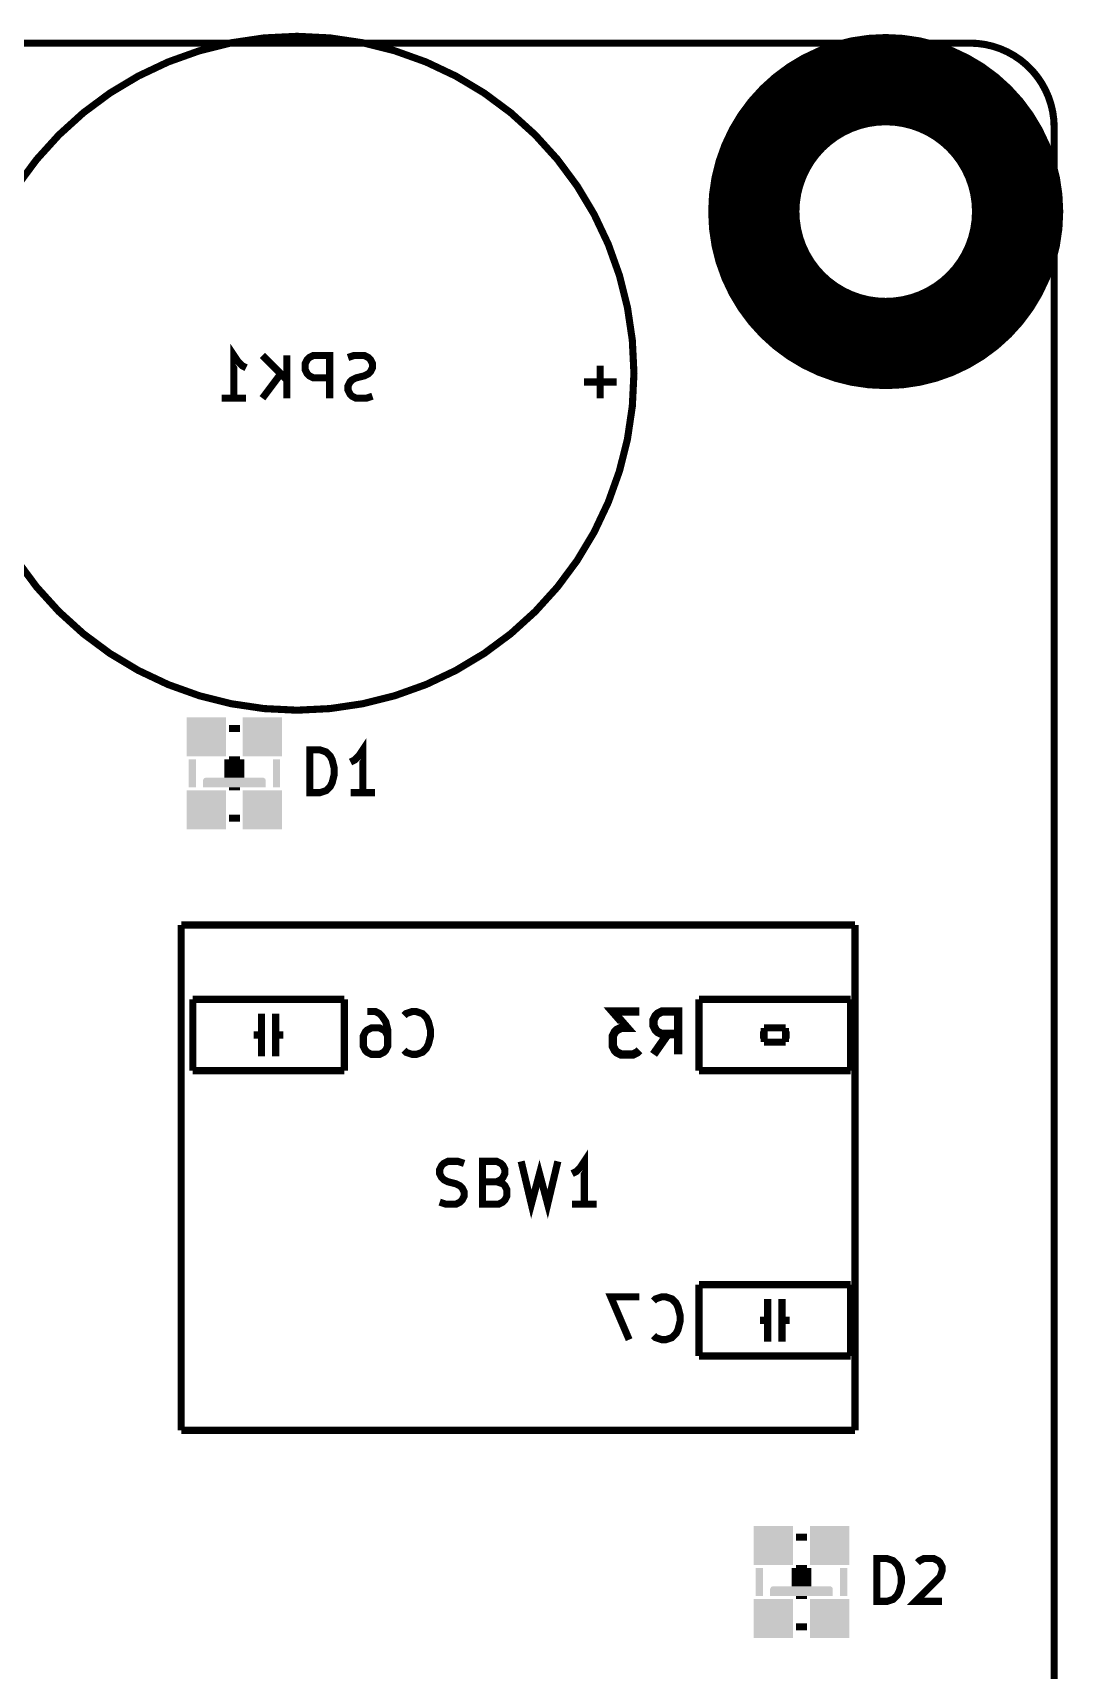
# Model space of a CAD drawing. Extents: x 66 to 205, y -127 to -80.
# Drawn here: x 186.81 to 205.16, y -108.97 to -79.82 of the extents above; entities that cross this region are included whole.
import ezdxf

# ---------------------------------------------------------------- set-up
doc = ezdxf.new("R2010")
doc.units = 0
doc.layers.get('0').update_dxf_attribs({"linetype": 'CONTINUOUS'})
for name, color, linetype in [('MKSMINI12864-B_SILKS_GBR', 5, 'CONTINUOUS'), ('MKSMINI12864-EDGE_CUTS_GBR', 3, 'CONTINUOUS'), ('MKSMINI12864-F_PASTE_GBR', 14, 'CONTINUOUS'), ('MKSMINI12864-F_SILKS_GBR', 11, 'CONTINUOUS')]:
    doc.layers.add(name, color=color, linetype=linetype)

# ---------------------------------------------------------------- blocks, each defined once
blk = doc.blocks.new('SQUARE_59')
blk.add_solid([(0.35, 0.35), (0.35, -0.35), (-0.35, 0.35), (-0.35, -0.35)])

msp = doc.modelspace()

# ---------------------------------------------------------------- linework, layer by layer
at = {"layer": 'MKSMINI12864-B_SILKS_GBR'}
for points, const_width in [([(185.516, -85.879, 1), (197.516, -85.879, 1)], 0.127), ([(199.6, -83, 1), (204.4, -83, 1)], 1.524)]:
    msp.add_lwpolyline(points, format="xyb", close=True, dxfattribs=dict(at, const_width=const_width))
for points, const_width in [([(190.391142, -86.323714), (190.391142, -85.561714), (190.463714, -85.67057), (190.536286, -85.743142), (190.608858, -85.779428)], 0.127), ([(190.899142, -85.561714), (191.334572, -85.997142)], 0.127), ([(191.334572, -86.323714), (191.334572, -85.561714)], 0.127), ([(192.096572, -86.323714), (192.096572, -85.561714), (191.806286, -85.561714), (191.733714, -85.598), (191.697428, -85.634284), (191.661142, -85.706856), (191.661142, -85.815714), (191.697428, -85.888284), (191.733714, -85.92457), (191.806286, -85.960856), (192.096572, -85.960856)], 0.127), ([(192.858572, -86.287428), (192.749714, -86.323714), (192.568286, -86.323714), (192.495714, -86.287428), (192.459428, -86.251142), (192.423142, -86.17857), (192.423142, -86.106), (192.459428, -86.033428), (192.495714, -85.997142), (192.568286, -85.960856), (192.713428, -85.92457), (192.786, -85.888284), (192.822286, -85.852), (192.858572, -85.779428), (192.858572, -85.706856), (192.822286, -85.634284), (192.786, -85.598), (192.713428, -85.561714), (192.532, -85.561714), (192.423142, -85.598)], 0.127), ([(196.916, -86.323714), (196.916, -85.743142)], 0.127), ([(190.899142, -86.323714), (191.225714, -85.888284)], 0.127), ([(197.206286, -86.033428), (196.625714, -86.033428)], 0.127), ([(190.173428, -86.323714), (190.608858, -86.323714)], 0.127), ([(189.658, -97.028), (189.658, -98.298)], 0.127), ([(192.358, -97.028), (189.658, -97.028)], 0.127), ([(192.358, -97.028), (192.358, -98.298)], 0.127), ([(198.675, -98.298), (198.675, -97.028)], 0.127), ([(198.675, -97.028), (201.375, -97.028)], 0.127), ([(201.375, -98.298), (201.375, -97.028)], 0.127), ([(190.881, -97.282), (190.881, -98.044)], 0.127), ([(191.135, -97.282), (191.135, -98.044)], 0.127), ([(192.767858, -97.245714), (192.913, -97.245714), (192.985572, -97.282), (193.021858, -97.318284), (193.094428, -97.427142), (193.130714, -97.572284), (193.130714, -97.86257), (193.094428, -97.935142), (193.058142, -97.971428), (192.985572, -98.007714), (192.840428, -98.007714), (192.767858, -97.971428), (192.731572, -97.935142), (192.695286, -97.86257), (192.695286, -97.681142), (192.731572, -97.60857), (192.767858, -97.572284), (192.840428, -97.536), (192.985572, -97.536), (193.058142, -97.572284), (193.094428, -97.60857), (193.130714, -97.681142)], 0.127), ([(193.421, -97.935142), (193.457286, -97.971428), (193.566142, -98.007714), (193.638714, -98.007714), (193.747572, -97.971428), (193.820142, -97.898856), (193.856428, -97.826284), (193.892714, -97.681142), (193.892714, -97.572284), (193.856428, -97.427142), (193.820142, -97.35457), (193.747572, -97.282), (193.638714, -97.245714), (193.566142, -97.245714), (193.457286, -97.282), (193.421, -97.318284)], 0.127), ([(197.612, -97.245714), (197.140286, -97.245714), (197.394286, -97.536), (197.285428, -97.536), (197.212858, -97.572284), (197.176572, -97.60857), (197.140286, -97.681142), (197.140286, -97.86257), (197.176572, -97.935142), (197.212858, -97.971428), (197.285428, -98.007714), (197.503142, -98.007714), (197.575714, -97.971428), (197.612, -97.935142)], 0.15), ([(198.301428, -98.007714), (198.301428, -97.245714), (198.011142, -97.245714), (197.938572, -97.282), (197.902286, -97.318284), (197.866, -97.390856), (197.866, -97.499714), (197.902286, -97.572284), (197.938572, -97.60857), (198.011142, -97.644856), (198.301428, -97.644856)], 0.15), ([(197.866, -98.007714), (198.12, -97.644856)], 0.15), ([(199.8345, -97.79), (199.8345, -97.536)], 0.127), ([(199.8345, -97.536), (200.2155, -97.536)], 0.127), ([(200.2155, -97.536), (200.2155, -97.663)], 0.127), ([(200.2155, -97.663), (200.2155, -97.79)], 0.127), ([(200.2155, -97.79), (199.8345, -97.79)], 0.127), ([(192.358, -98.298), (189.658, -98.298)], 0.127), ([(198.675, -98.298), (201.375, -98.298)], 0.127), ([(198.675, -102.108), (198.675, -103.378)], 0.127), ([(201.375, -102.108), (198.675, -102.108)], 0.127), ([(201.375, -102.108), (201.375, -103.378)], 0.127), ([(197.612, -102.325714), (197.104, -102.325714), (197.430572, -103.087714)], 0.127), ([(197.866, -103.015142), (197.902286, -103.051428), (198.011142, -103.087714), (198.083714, -103.087714), (198.192572, -103.051428), (198.265142, -102.978856), (198.301428, -102.906284), (198.337714, -102.761142), (198.337714, -102.652284), (198.301428, -102.507142), (198.265142, -102.43457), (198.192572, -102.362), (198.083714, -102.325714), (198.011142, -102.325714), (197.902286, -102.362), (197.866, -102.398284)], 0.127), ([(199.898, -102.362), (199.898, -103.124)], 0.127), ([(200.152, -102.362), (200.152, -103.124)], 0.127), ([(201.375, -103.378), (198.675, -103.378)], 0.127)]:
    msp.add_lwpolyline(points, dxfattribs=dict(at, const_width=const_width))
for points in [[(190.7415, -97.602404), (190.7415, -97.5995), (190.899986, -97.602404), (190.881, -97.5995)], [(190.7415, -97.622112), (190.7415, -97.602404), (190.929584, -97.622112), (190.899986, -97.602404)], [(190.7415, -97.654644), (190.7415, -97.622112), (190.943946, -97.654644), (190.929584, -97.622112)], [(190.7415, -97.689794), (190.7415, -97.654644), (190.938568, -97.689794), (190.943946, -97.654644)], [(191.072052, -97.671354), (191.07743, -97.636204), (191.2745, -97.671354), (191.2745, -97.636204)], [(191.086414, -97.703886), (191.072052, -97.671354), (191.2745, -97.703886), (191.2745, -97.671354)], [(191.07743, -97.636204), (191.100862, -97.609456), (191.2745, -97.636204), (191.2745, -97.609456)], [(191.100862, -97.609456), (191.135, -97.5995), (191.2745, -97.609456), (191.2745, -97.5995)], [(199.7585, -97.602404), (199.7585, -97.5995), (199.853486, -97.602404), (199.8345, -97.5995)], [(199.7585, -97.622112), (199.7585, -97.602404), (199.883084, -97.622112), (199.853486, -97.602404)], [(199.7585, -97.654644), (199.7585, -97.622112), (199.897446, -97.654644), (199.883084, -97.622112)], [(199.7585, -97.689794), (199.7585, -97.654644), (199.892068, -97.689794), (199.897446, -97.654644)], [(200.152552, -97.671354), (200.15793, -97.636204), (200.2915, -97.671354), (200.2915, -97.636204)], [(200.166914, -97.703886), (200.152552, -97.671354), (200.2915, -97.703886), (200.2915, -97.671354)], [(200.15793, -97.636204), (200.181362, -97.609456), (200.2915, -97.636204), (200.2915, -97.609456)], [(200.181362, -97.609456), (200.2155, -97.5995), (200.2915, -97.609456), (200.2915, -97.5995)], [(190.7415, -97.716542), (190.7415, -97.689794), (190.915136, -97.716542), (190.938568, -97.689794)], [(190.7415, -97.7265), (190.7415, -97.716542), (190.881, -97.7265), (190.915136, -97.716542)], [(191.116012, -97.723594), (191.086414, -97.703886), (191.2745, -97.723594), (191.2745, -97.703886)], [(191.135, -97.7265), (191.116012, -97.723594), (191.2745, -97.7265), (191.2745, -97.723594)], [(199.7585, -97.716542), (199.7585, -97.689794), (199.868636, -97.716542), (199.892068, -97.689794)], [(199.7585, -97.7265), (199.7585, -97.716542), (199.8345, -97.7265), (199.868636, -97.716542)], [(200.196512, -97.723594), (200.166914, -97.703886), (200.2915, -97.723594), (200.2915, -97.703886)], [(200.2155, -97.7265), (200.196512, -97.723594), (200.2915, -97.7265), (200.2915, -97.723594)], [(199.7585, -102.682404), (199.7585, -102.6795), (199.916986, -102.682404), (199.898, -102.6795)], [(199.7585, -102.702112), (199.7585, -102.682404), (199.946584, -102.702112), (199.916986, -102.682404)], [(199.7585, -102.734644), (199.7585, -102.702112), (199.960946, -102.734644), (199.946584, -102.702112)], [(199.7585, -102.769794), (199.7585, -102.734644), (199.955568, -102.769794), (199.960946, -102.734644)], [(199.7585, -102.796542), (199.7585, -102.769794), (199.932136, -102.796542), (199.955568, -102.769794)], [(199.7585, -102.8065), (199.7585, -102.796542), (199.898, -102.8065), (199.932136, -102.796542)], [(200.089052, -102.751354), (200.09443, -102.716204), (200.2915, -102.751354), (200.2915, -102.716204)], [(200.103414, -102.783886), (200.089052, -102.751354), (200.2915, -102.783886), (200.2915, -102.751354)], [(200.09443, -102.716204), (200.117862, -102.689456), (200.2915, -102.716204), (200.2915, -102.689456)], [(200.133012, -102.803594), (200.103414, -102.783886), (200.2915, -102.803594), (200.2915, -102.783886)], [(200.117862, -102.689456), (200.152, -102.6795), (200.2915, -102.689456), (200.2915, -102.6795)], [(200.152, -102.8065), (200.133012, -102.803594), (200.2915, -102.8065), (200.2915, -102.803594)]]:
    msp.add_solid(points, dxfattribs=at)
at = {"layer": 'MKSMINI12864-EDGE_CUTS_GBR', "const_width": 0.127}
for points in [[(203.5, -80), (98.4, -80)], [(205, -125.5), (205, -81.5)]]:
    msp.add_lwpolyline(points, dxfattribs=at)
msp.add_lwpolyline([(205, -81.5, 0.4142136), (203.5, -80)], format="xyb", dxfattribs=at)
msp.add_lwpolyline([(200.4, -83, 1), (203.6, -83, 1)], format="xyb", close=True, dxfattribs=at)
at = {"layer": 'MKSMINI12864-F_SILKS_GBR', "const_width": 1.524}
msp.add_lwpolyline([(199.6, -83, 1), (204.4, -83, 1)], format="xyb", close=True, dxfattribs=at)
at = {"layer": 'MKSMINI12864-F_SILKS_GBR', "const_width": 0.127}
for points in [[(192.686, -93.347714), (192.686, -92.585714), (192.613428, -92.69457), (192.540858, -92.767142), (192.468286, -92.803428)], [(191.742572, -93.347714), (191.742572, -92.585714), (191.924, -92.585714), (192.032858, -92.622), (192.105428, -92.69457), (192.141714, -92.767142), (192.178, -92.912284), (192.178, -93.021142), (192.141714, -93.166284), (192.105428, -93.238856), (192.032858, -93.311428), (191.924, -93.347714), (191.742572, -93.347714)], [(192.903714, -93.347714), (192.468286, -93.347714)], [(201.453, -95.703), (189.453, -95.703)], [(189.453, -104.703), (189.453, -95.703)], [(201.453, -104.703), (201.453, -95.703)], [(196.632286, -100.674714), (196.632286, -99.912714), (196.559714, -100.02157), (196.487142, -100.094142), (196.414572, -100.130428)], [(194.056, -100.638428), (194.164858, -100.674714), (194.346286, -100.674714), (194.418858, -100.638428), (194.455142, -100.602142), (194.491428, -100.52957), (194.491428, -100.457), (194.455142, -100.384428), (194.418858, -100.348142), (194.346286, -100.311856), (194.201142, -100.27557), (194.128572, -100.239284), (194.092286, -100.203), (194.056, -100.130428), (194.056, -100.057856), (194.092286, -99.985284), (194.128572, -99.949), (194.201142, -99.912714), (194.382572, -99.912714), (194.491428, -99.949)], [(195.072, -100.27557), (195.180858, -100.311856), (195.217142, -100.348142), (195.253428, -100.420714), (195.253428, -100.52957), (195.217142, -100.602142), (195.180858, -100.638428), (195.108286, -100.674714), (194.818, -100.674714), (194.818, -99.912714), (195.072, -99.912714), (195.144572, -99.949), (195.180858, -99.985284), (195.217142, -100.057856), (195.217142, -100.130428), (195.180858, -100.203), (195.144572, -100.239284), (195.072, -100.27557), (194.818, -100.27557)], [(195.507428, -99.912714), (195.688858, -100.674714), (195.834, -100.130428), (195.979142, -100.674714), (196.160572, -99.912714)], [(196.85, -100.674714), (196.414572, -100.674714)], [(201.453, -104.703), (189.453, -104.703)], [(201.842572, -107.747714), (201.842572, -106.985714), (202.024, -106.985714), (202.132858, -107.022), (202.205428, -107.09457), (202.241714, -107.167142), (202.278, -107.312284), (202.278, -107.421142), (202.241714, -107.566284), (202.205428, -107.638856), (202.132858, -107.711428), (202.024, -107.747714), (201.842572, -107.747714)], [(202.568286, -107.058284), (202.604572, -107.022), (202.677142, -106.985714), (202.858572, -106.985714), (202.931142, -107.022), (202.967428, -107.058284), (203.003714, -107.130856), (203.003714, -107.203428), (202.967428, -107.312284), (202.532, -107.747714), (203.003714, -107.747714)]]:
    msp.add_lwpolyline(points, dxfattribs=at)
at = {"layer": 'MKSMINI12864-F_SILKS_GBR'}
for points in [[(190.301, -92.2665), (190.301, -92.1395), (190.499, -92.2665), (190.499, -92.1395)], [(190.301, -92.754), (190.301, -92.699), (190.499, -92.754), (190.499, -92.699)], [(189.5865, -93.252), (189.5865, -92.754), (189.7135, -93.252), (189.7135, -92.754)], [(190.223, -93.0798), (190.223, -92.754), (190.577, -93.0798), (190.577, -92.754)], [(191.0865, -93.252), (191.0865, -92.754), (191.2135, -93.252), (191.2135, -92.754)], [(189.842, -93.13), (189.844092, -93.115686), (190.958, -93.13), (190.953254, -93.115686)], [(189.842, -93.252), (189.842, -93.13), (190.958, -93.252), (190.958, -93.13)], [(189.844092, -93.115686), (189.854974, -93.10013), (190.953254, -93.115686), (190.948096, -93.10013)], [(189.854974, -93.10013), (189.86213, -93.089902), (190.948096, -93.10013), (190.933478, -93.089902)], [(189.86213, -93.089902), (189.885694, -93.08209), (190.933478, -93.089902), (190.92231, -93.08209)], [(189.885694, -93.08209), (189.892, -93.08), (190.92231, -93.08209), (190.908, -93.08)], [(190.2228, -93.08), (190.22294, -93.07994), (190.5772, -93.08), (190.577058, -93.07994)], [(190.22294, -93.07994), (190.223, -93.0798), (190.577058, -93.07994), (190.577, -93.0798)], [(190.301, -93.307), (190.301, -93.252), (190.499, -93.307), (190.499, -93.252)], [(190.301, -93.8665), (190.301, -93.7395), (190.499, -93.8665), (190.499, -93.7395)], [(200.401, -106.6665), (200.401, -106.5395), (200.599, -106.6665), (200.599, -106.5395)], [(199.6865, -107.652), (199.6865, -107.154), (199.8135, -107.652), (199.8135, -107.154)], [(200.323, -107.4798), (200.323, -107.154), (200.677, -107.4798), (200.677, -107.154)], [(200.401, -107.154), (200.401, -107.099), (200.599, -107.154), (200.599, -107.099)], [(201.1865, -107.652), (201.1865, -107.154), (201.3135, -107.652), (201.3135, -107.154)], [(199.942, -107.53), (199.944092, -107.515686), (201.058, -107.53), (201.053254, -107.515686)], [(199.942, -107.652), (199.942, -107.53), (201.058, -107.652), (201.058, -107.53)], [(199.944092, -107.515686), (199.954974, -107.50013), (201.053254, -107.515686), (201.048096, -107.50013)], [(199.954974, -107.50013), (199.96213, -107.489902), (201.048096, -107.50013), (201.033478, -107.489902)], [(199.96213, -107.489902), (199.985694, -107.48209), (201.033478, -107.489902), (201.02231, -107.48209)], [(199.985694, -107.48209), (199.992, -107.48), (201.02231, -107.48209), (201.008, -107.48)], [(200.3228, -107.48), (200.32294, -107.47994), (200.6772, -107.48), (200.677058, -107.47994)], [(200.32294, -107.47994), (200.323, -107.4798), (200.677058, -107.47994), (200.677, -107.4798)], [(200.401, -107.707), (200.401, -107.652), (200.599, -107.707), (200.599, -107.652)], [(200.401, -108.2665), (200.401, -108.1395), (200.599, -108.2665), (200.599, -108.1395)]]:
    msp.add_solid(points, dxfattribs=at)

# ---------------------------------------------------------------- block references
at = {"layer": 'MKSMINI12864-F_PASTE_GBR'}
for p in [(189.9, -92.353), (190.9, -92.353), (189.9, -93.653), (190.9, -93.653), (200, -106.753), (201, -106.753), (200, -108.053), (201, -108.053)]:
    msp.add_blockref('SQUARE_59', p, dxfattribs=at)

doc.saveas('drawing.dxf')
